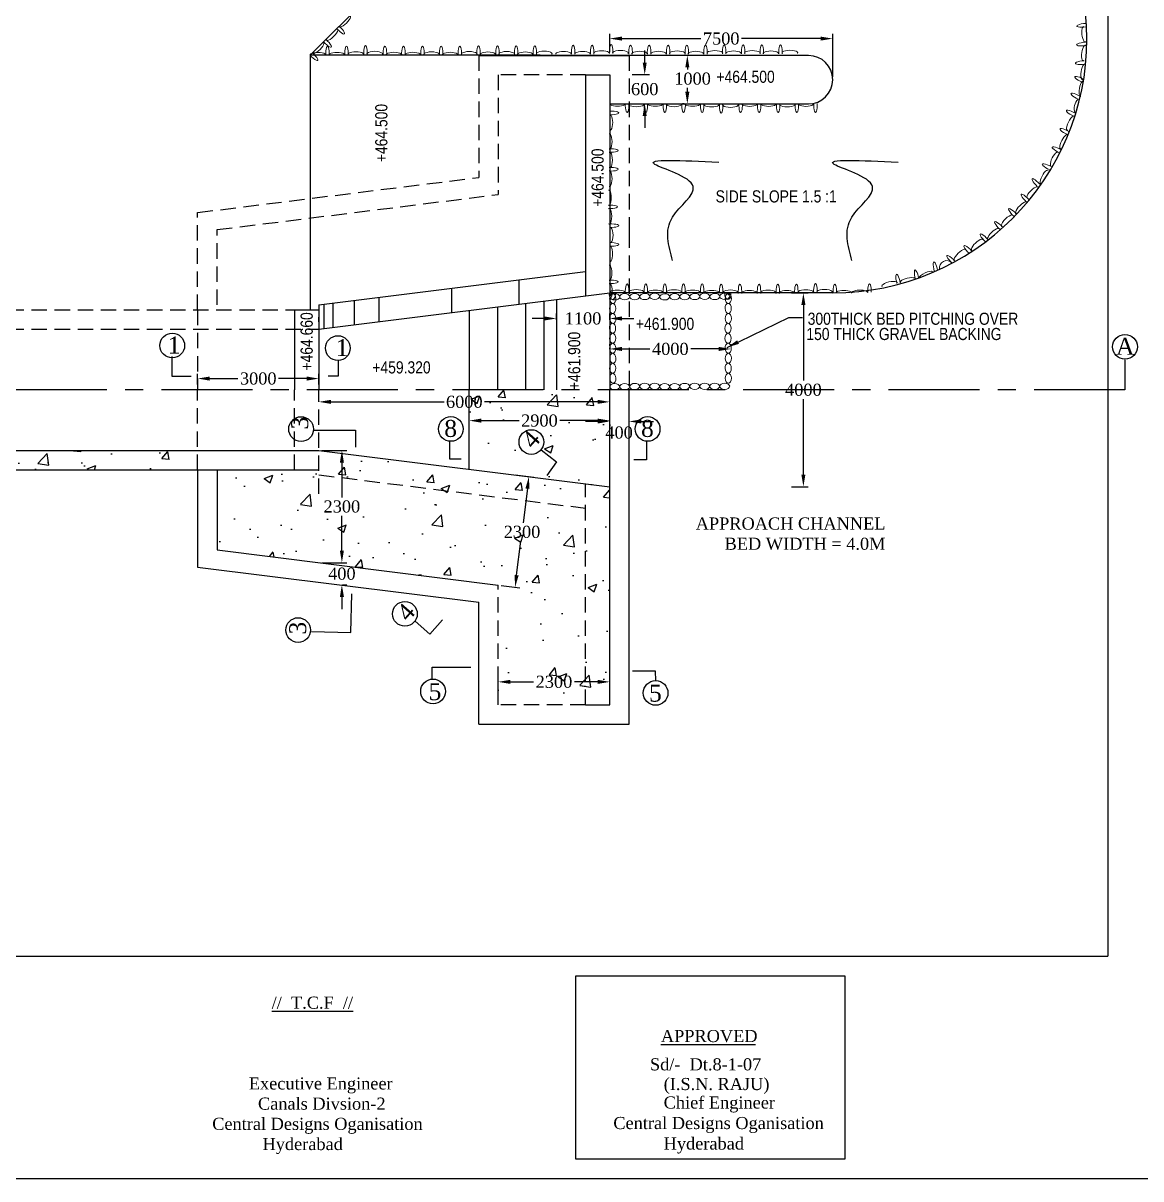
# Model space of a CAD drawing. Header units: millimetres. Extents: x 80 to 10631, y 46 to 2573.
# Drawn here: x 6040 to 6270.6, y 767.8 to 1006.4 of the extents above; entities that cross this region are included whole.
import ezdxf
from ezdxf.enums import TextEntityAlignment as Align

# ---------------------------------------------------------------- set-up
doc = ezdxf.new("R2010")
doc.units = ezdxf.units.MM
doc.linetypes.add('CENTER', pattern=[2, 1.25, -0.25, 0.25, -0.25])
doc.linetypes.add('DASHED', pattern=[19.05, 12.7, -6.35])
doc.layers.add('TEXT_GENERAL', color=4, linetype='Continuous')
doc.styles.add('ARIAL NARROW', font='ARIALN.TTF')
doc.styles.get("Standard").update_dxf_attribs({"font": 'times.ttf', "height": 2.5})
doc.styles.add('TNR_2.5', font='times.ttf', dxfattribs={"height": 2.5})
doc.dimstyles.get("Standard").update_dxf_attribs({"dimtxt": 0.18, "dimasz": 0.18, "dimexe": 0.18, "dimexo": 0.0625, "dimgap": 0.09, "dimtad": 0, "dimtih": 1, "dimtoh": 1, "dimdec": 4, "dimzin": 0, "dimdsep": 46, "dimtxsty": 'Standard', "dimcen": 0.09, "dimadec": 0, "dimazin": 0, "dimtfac": 1, "dimtdec": 4, "dimtofl": 0, "dimtmove": 0, "dimatfit": 3, "dimfxl": 1, "dimtolj": 1, "dimtzin": 0, "dimarcsym": 0})
doc.dimstyles.new('STYLE_ESH', dxfattribs={"dimtxt": 2.5, "dimasz": 2.5, "dimexe": 1, "dimexo": 0.625, "dimtad": 0, "dimtih": 1, "dimtoh": 1, "dimdec": 0, "dimlfac": 100, "dimzin": 9, "dimdsep": 46, "dimtxsty": 'TNR_2.5', "dimcen": 2.5, "dimadec": 0, "dimazin": 2, "dimtfac": 1, "dimtdec": 0, "dimtofl": 0, "dimtmove": 2, "dimatfit": 3, "dimfxl": 1, "dimarcsym": 0})
pattern_1 = [(50, (0, 0), (18.218467, -1.59391), [1.905, -20.955]), (355, (0, 0), (-3.52428, 19.105664), [1.524, -16.764]), (100.451, (1.518, -0.133), (14.69425, 17.51167), [1.619, -17.809]), (46.1842, (0, 5.08), (27.107904, -4.20423), [2.8575, -31.4325]), (96.6356, (2.26, 4.73), (23.74042, 24.74256), [2.4285, -26.7135]), (351.184, (0, 5.08), (23.74046, 24.74251), [2.286, -25.146]), (21, (2.54, 3.81), (15.161488, -10.226552), [1.905, -20.955]), (326, (2.54, 3.81), (6.180203, 18.418797), [1.524, -16.764]), (71.4514, (3.803, 2.958), (21.34165, 8.192286), [1.619, -17.809]), (37.5, (0, 0), (0.30886, 8.455504), [0, -16.5608, 0, -17.018, 0, -16.8275]), (7.5, (0, 0), (6.681966, 10.018057), [0, -9.7028, 0, -16.1798, 0, -6.4135]), (327.5, (-5.664, 0), (13.5590595, -0.5728744), [0, -6.35, 0, -19.812, 0, -26.289]), (317.5, (-8.204, 0), (14.812918, 2.54265), [0, -8.255, 0, -13.1572, 0, -18.669])]

# ---------------------------------------------------------------- blocks, each defined once
blk = doc.blocks.new('*D144')
at = {"color": 0, "lineweight": -2, "transparency": 16777216}
for p, q in [((6076.04, 931.78), (6076.04, 934)), ((6078.54, 933), (6084.36, 933)), ((6098.54, 933), (6092.72, 933)), ((6101.04, 931.78), (6101.04, 934))]:
    blk.add_line(p, q, dxfattribs=at)
at = {"color": 0, "transparency": 16777216}
for points in [[(6078.54, 933.42), (6078.54, 932.58), (6076.04, 933)], [(6098.54, 933.42), (6098.54, 932.58), (6101.04, 933)]]:
    blk.add_solid(points, dxfattribs=at)
at = {"layer": 'Defpoints', "color": 0, "transparency": 16777216}
for p in [(6101.04, 933), (6076.04, 931.15), (6101.04, 931.15)]:
    blk.add_point(p, dxfattribs=at)
at = {"color": 0, "transparency": 16777216, "insert": (6088.54, 933), "char_height": 2.5, "attachment_point": 5, "style": 'TNR_2.5'}
blk.add_mtext('3000', dxfattribs=at)
blk = doc.blocks.new('*D145')
at = {"color": 0, "lineweight": -2, "transparency": 16777216}
for p, q in [((6161.04, 939.74), (6161.04, 940.11)), ((6186.04, 939.74), (6186.04, 940.11)), ((6163.54, 939.11), (6169.32, 939.11)), ((6183.54, 939.11), (6177.76, 939.11))]:
    blk.add_line(p, q, dxfattribs=at)
at = {"color": 0, "transparency": 16777216}
for points in [[(6163.54, 939.53), (6163.54, 938.7), (6161.04, 939.11)], [(6183.54, 939.53), (6183.54, 938.7), (6186.04, 939.11)]]:
    blk.add_solid(points, dxfattribs=at)
at = {"layer": 'Defpoints', "color": 0, "transparency": 16777216}
for p in [(6161.04, 939.11), (6186.04, 939.11), (6186.04, 939.11)]:
    blk.add_point(p, dxfattribs=at)
at = {"color": 0, "transparency": 16777216, "insert": (6173.54, 939.11), "char_height": 2.5, "attachment_point": 5, "style": 'TNR_2.5'}
blk.add_mtext('4000', dxfattribs=at)
blk = doc.blocks.new('*D149')
at = {"color": 0, "lineweight": -2, "transparency": 16777216}
for p, q in [((6101.04, 928.82), (6101.04, 929.19)), ((6103.54, 928.19), (6126.87, 928.19)), ((6158.54, 928.19), (6135.21, 928.19)), ((6161.04, 928.82), (6161.04, 929.19))]:
    blk.add_line(p, q, dxfattribs=at)
at = {"color": 0, "transparency": 16777216}
for points in [[(6103.54, 928.61), (6103.54, 927.78), (6101.04, 928.19)], [(6158.54, 928.61), (6158.54, 927.78), (6161.04, 928.19)]]:
    blk.add_solid(points, dxfattribs=at)
at = {"layer": 'Defpoints', "color": 0, "transparency": 16777216}
for p in [(6101.04, 928.19), (6161.04, 928.19), (6161.04, 928.19)]:
    blk.add_point(p, dxfattribs=at)
at = {"color": 0, "transparency": 16777216, "insert": (6131.04, 928.19), "char_height": 2.5, "attachment_point": 5, "style": 'TNR_2.5'}
blk.add_mtext('6000', dxfattribs=at)
blk = doc.blocks.new('*D152')
at = {"color": 0, "lineweight": -2, "transparency": 16777216}
for p, q in [((6161.04, 1000.35), (6161.04, 1004.16)), ((6163.54, 1003.16), (6179.85, 1003.16)), ((6204.53, 1003.16), (6188.22, 1003.16)), ((6207.03, 995.3), (6207.03, 1004.16))]:
    blk.add_line(p, q, dxfattribs=at)
at = {"color": 0, "transparency": 16777216}
for points in [[(6163.54, 1003.58), (6163.54, 1002.75), (6161.04, 1003.16)], [(6204.53, 1003.58), (6204.53, 1002.75), (6207.03, 1003.16)]]:
    blk.add_solid(points, dxfattribs=at)
at = {"layer": 'Defpoints', "color": 0, "transparency": 16777216}
for p in [(6207.03, 1003.16), (6161.04, 999.72), (6207.03, 994.67)]:
    blk.add_point(p, dxfattribs=at)
at = {"color": 0, "transparency": 16777216, "insert": (6184.04, 1003.16), "char_height": 2.5, "attachment_point": 5, "style": 'TNR_2.5'}
blk.add_mtext('7500', dxfattribs=at)
blk = doc.blocks.new('*D151')
at = {"color": 0, "lineweight": -2, "transparency": 16777216}
for p, q in [((6176.44, 999.7), (6176.05, 999.7)), ((6177.05, 997.2), (6177.05, 996.79)), ((6177.05, 992.2), (6177.05, 992.99)), ((6176.43, 989.7), (6176.05, 989.7))]:
    blk.add_line(p, q, dxfattribs=at)
at = {"color": 0, "transparency": 16777216}
for points in [[(6176.63, 997.2), (6177.47, 997.2), (6177.05, 999.7)], [(6176.63, 992.2), (6177.47, 992.2), (6177.05, 989.7)]]:
    blk.add_solid(points, dxfattribs=at)
at = {"layer": 'Defpoints', "color": 0, "transparency": 16777216}
for p in [(6177.06, 999.7), (6177.05, 989.7), (6177.05, 989.7)]:
    blk.add_point(p, dxfattribs=at)
at = {"color": 0, "transparency": 16777216, "insert": (6178.13, 994.89), "char_height": 2.5, "attachment_point": 5, "style": 'TNR_2.5'}
blk.add_mtext('1000', dxfattribs=at)
blk = doc.blocks.new('*D150')
at = {"color": 0, "lineweight": -2, "transparency": 16777216}
for p, q in [((6168.26, 998.22), (6168.26, 1000.72)), ((6165.68, 995.72), (6169.26, 995.72)), ((6165.68, 989.72), (6169.26, 989.72)), ((6168.26, 987.22), (6168.26, 984.72))]:
    blk.add_line(p, q, dxfattribs=at)
at = {"color": 0, "transparency": 16777216}
for points in [[(6167.84, 998.22), (6168.67, 998.22), (6168.26, 995.72)], [(6167.84, 987.22), (6168.67, 987.22), (6168.26, 989.72)]]:
    blk.add_solid(points, dxfattribs=at)
at = {"layer": 'Defpoints', "color": 0, "transparency": 16777216}
for p in [(6165.05, 995.72), (6168.26, 995.72), (6165.05, 989.72)]:
    blk.add_point(p, dxfattribs=at)
at = {"color": 0, "transparency": 16777216, "insert": (6168.26, 992.72), "char_height": 2.5, "attachment_point": 5, "style": 'TNR_2.5'}
blk.add_mtext('600', dxfattribs=at)
blk = doc.blocks.new('*D182')
at = {"color": 0, "lineweight": -2, "transparency": 16777216}
for p, q in [((6132.04, 924.45), (6132.04, 925.32)), ((6134.54, 924.32), (6142.33, 924.32)), ((6158.54, 924.32), (6150.75, 924.32)), ((6161.04, 924.45), (6161.04, 925.32))]:
    blk.add_line(p, q, dxfattribs=at)
at = {"color": 0, "transparency": 16777216}
for points in [[(6134.54, 924.74), (6134.54, 923.9), (6132.04, 924.32)], [(6158.54, 924.74), (6158.54, 923.9), (6161.04, 924.32)]]:
    blk.add_solid(points, dxfattribs=at)
at = {"layer": 'Defpoints', "color": 0, "transparency": 16777216}
for p in [(6132.04, 923.83), (6161.04, 924.32), (6161.04, 923.83)]:
    blk.add_point(p, dxfattribs=at)
at = {"color": 0, "transparency": 16777216, "insert": (6146.54, 924.32), "char_height": 2.5, "attachment_point": 5, "style": 'TNR_2.5'}
blk.add_mtext('2900', dxfattribs=at)
blk = doc.blocks.new('*D183')
at = {"color": 0, "lineweight": -2, "transparency": 16777216}
for p, q in [((6147.54, 945.4), (6145.04, 945.4)), ((6150.04, 945.12), (6150.04, 946.4)), ((6161.04, 945.12), (6161.04, 946.4)), ((6163.54, 945.4), (6166.04, 945.4))]:
    blk.add_line(p, q, dxfattribs=at)
at = {"color": 0, "transparency": 16777216}
for points in [[(6147.54, 945.82), (6147.54, 944.98), (6150.04, 945.4)], [(6163.54, 945.82), (6163.54, 944.98), (6161.04, 945.4)]]:
    blk.add_solid(points, dxfattribs=at)
at = {"layer": 'Defpoints', "color": 0, "transparency": 16777216}
for p in [(6161.04, 945.4), (6150.04, 944.5), (6161.04, 944.5)]:
    blk.add_point(p, dxfattribs=at)
at = {"color": 0, "transparency": 16777216, "insert": (6155.54, 945.4), "char_height": 2.5, "attachment_point": 5, "style": 'TNR_2.5'}
blk.add_mtext('1100', dxfattribs=at)
blk = doc.blocks.new('*D184')
at = {"color": 0, "lineweight": -2, "transparency": 16777216}
for p, q in [((6158.54, 924.15), (6156.04, 924.15)), ((6161.04, 923.52), (6161.04, 923.15)), ((6165.04, 924.77), (6165.04, 925.15)), ((6167.54, 924.15), (6170.04, 924.15))]:
    blk.add_line(p, q, dxfattribs=at)
at = {"color": 0, "transparency": 16777216}
for points in [[(6158.54, 924.57), (6158.54, 923.73), (6161.04, 924.15)], [(6167.54, 924.57), (6167.54, 923.73), (6165.04, 924.15)]]:
    blk.add_solid(points, dxfattribs=at)
at = {"layer": 'Defpoints', "color": 0, "transparency": 16777216}
for p in [(6161.04, 924.15), (6165.04, 924.15), (6165.04, 924.15)]:
    blk.add_point(p, dxfattribs=at)
at = {"color": 0, "transparency": 16777216, "insert": (6162.97, 921.85), "char_height": 2.5, "attachment_point": 5, "style": 'TNR_2.5'}
blk.add_mtext('400', dxfattribs=at)
blk = doc.blocks.new('*D185')
at = {"color": 0, "lineweight": -2, "transparency": 16777216}
for p, q in [((6138.04, 866.27), (6138.04, 871.41)), ((6161.04, 866.27), (6161.04, 871.41)), ((6140.54, 870.41), (6145.33, 870.41)), ((6158.54, 870.41), (6153.75, 870.41))]:
    blk.add_line(p, q, dxfattribs=at)
at = {"color": 0, "transparency": 16777216}
for points in [[(6140.54, 870.83), (6140.54, 869.99), (6138.04, 870.41)], [(6158.54, 870.83), (6158.54, 869.99), (6161.04, 870.41)]]:
    blk.add_solid(points, dxfattribs=at)
at = {"layer": 'Defpoints', "color": 0, "transparency": 16777216}
for p in [(6161.04, 870.41), (6138.04, 865.64), (6161.04, 865.64)]:
    blk.add_point(p, dxfattribs=at)
at = {"color": 0, "transparency": 16777216, "insert": (6149.54, 870.41), "char_height": 2.5, "attachment_point": 5, "style": 'TNR_2.5'}
blk.add_mtext('2300', dxfattribs=at)
blk = doc.blocks.new('*D186')
at = {"color": 0, "lineweight": -2, "transparency": 16777216}
for p, q in [((6141.51, 913.12), (6145.37, 912.64)), ((6144.06, 910.28), (6143.19, 903.25)), ((6141.83, 892.42), (6142.71, 899.45)), ((6138.66, 890.3), (6142.51, 889.82))]:
    blk.add_line(p, q, dxfattribs=at)
at = {"color": 0, "transparency": 16777216}
for points in [[(6143.65, 910.33), (6144.48, 910.23), (6144.37, 912.76)], [(6141.42, 892.47), (6142.25, 892.37), (6141.52, 889.94)]]:
    blk.add_solid(points, dxfattribs=at)
at = {"layer": 'Defpoints', "color": 0, "transparency": 16777216}
for p in [(6140.89, 913.2), (6144.37, 912.76), (6138.04, 890.38)]:
    blk.add_point(p, dxfattribs=at)
at = {"color": 0, "transparency": 16777216, "insert": (6142.95, 901.35), "char_height": 2.5, "attachment_point": 5, "style": 'TNR_2.5'}
blk.add_mtext('2300', dxfattribs=at)
blk = doc.blocks.new('*D187')
at = {"color": 0, "lineweight": -2, "transparency": 16777216}
for p, q in [((6101.66, 918.17), (6106.79, 918.17)), ((6105.79, 915.67), (6105.79, 908.48)), ((6105.79, 897.5), (6105.79, 904.69)), ((6101.66, 895), (6106.79, 895))]:
    blk.add_line(p, q, dxfattribs=at)
at = {"color": 0, "transparency": 16777216}
for points in [[(6105.38, 915.67), (6106.21, 915.67), (6105.79, 918.17)], [(6105.38, 897.5), (6106.21, 897.5), (6105.79, 895)]]:
    blk.add_solid(points, dxfattribs=at)
at = {"layer": 'Defpoints', "color": 0, "transparency": 16777216}
for p in [(6101.04, 918.17), (6101.04, 895), (6105.79, 895)]:
    blk.add_point(p, dxfattribs=at)
at = {"color": 0, "transparency": 16777216, "insert": (6105.79, 906.59), "char_height": 2.5, "attachment_point": 5, "style": 'TNR_2.5'}
blk.add_mtext('2300', dxfattribs=at)
blk = doc.blocks.new('*D188')
at = {"color": 0, "lineweight": -2, "transparency": 16777216}
for p, q in [((6105.79, 897.5), (6105.79, 900)), ((6101.66, 895), (6106.79, 895)), ((6105.92, 890.44), (6106.79, 890.44)), ((6105.79, 887.94), (6105.79, 885.44))]:
    blk.add_line(p, q, dxfattribs=at)
at = {"color": 0, "transparency": 16777216}
for points in [[(6105.38, 897.5), (6106.21, 897.5), (6105.79, 895)], [(6105.38, 887.94), (6106.21, 887.94), (6105.79, 890.44)]]:
    blk.add_solid(points, dxfattribs=at)
at = {"layer": 'Defpoints', "color": 0, "transparency": 16777216}
for p in [(6101.04, 895), (6105.3, 890.44), (6105.79, 890.44)]:
    blk.add_point(p, dxfattribs=at)
at = {"color": 0, "transparency": 16777216, "insert": (6105.79, 892.72), "char_height": 2.5, "attachment_point": 5, "style": 'TNR_2.5'}
blk.add_mtext('400', dxfattribs=at)
blk = doc.blocks.new('*D189')
at = {"color": 0, "lineweight": -2, "transparency": 16777216}
for p, q in [((6198.52, 950.68), (6201.99, 950.68)), ((6200.99, 948.18), (6200.99, 932.58)), ((6200.99, 913.18), (6200.99, 928.78)), ((6198.52, 910.68), (6201.99, 910.68))]:
    blk.add_line(p, q, dxfattribs=at)
at = {"color": 0, "transparency": 16777216}
for points in [[(6200.57, 948.18), (6201.41, 948.18), (6200.99, 950.68)], [(6200.57, 913.18), (6201.41, 913.18), (6200.99, 910.68)]]:
    blk.add_solid(points, dxfattribs=at)
at = {"layer": 'Defpoints', "color": 0, "transparency": 16777216}
for p in [(6197.9, 950.68), (6197.9, 910.68), (6200.99, 910.68)]:
    blk.add_point(p, dxfattribs=at)
at = {"color": 0, "transparency": 16777216, "insert": (6200.99, 930.68), "char_height": 2.5, "attachment_point": 5, "style": 'TNR_2.5'}
blk.add_mtext('4000', dxfattribs=at)

msp = doc.modelspace()

# ---------------------------------------------------------------- hatches: boundary and pattern name
h = msp.add_hatch()
h.set_pattern_fill('AR-CONC', color=256, scale=0.1, style=0)
h.set_pattern_definition(pattern_1)
h.paths.add_polyline_path([(6101.039, 913.14), (6101.039, 895), (6138.039, 890.375), (6138.039, 865.641), (6156.039, 865.641), (6156.039, 906.265)])
h.paths.add_polyline_path([(6156.039, 906.265), (6156.039, 911.304), (6101.108, 918.17), (6101.039, 918.17), (6101.039, 913.14)])
h.paths.add_polyline_path([(6156.039, 865.641), (6161.039, 865.641), (6161.039, 910.679), (6156.039, 911.304)])
h.paths.add_polyline_path([(6161.039, 930.679), (6132.039, 930.679), (6132.039, 914.304), (6161.039, 910.679)])
h.paths.add_polyline_path([(6142.332, 919.902, -1), (6147.431, 919.902, -1)], flags=0)
h.paths.add_polyline_path([(6145.328, 872.307), (6153.75, 872.307), (6153.75, 868.514), (6145.328, 868.514)], flags=24)
h.paths.add_polyline_path([(6138.737, 903.248), (6147.159, 903.248), (6147.159, 899.454), (6138.737, 899.454)], flags=24)
h.paths.add_polyline_path([(6101.583, 908.482), (6110.005, 908.482), (6110.005, 904.689), (6101.583, 904.689)], flags=24)
h.paths.add_polyline_path([(6126.868, 930.09), (6135.211, 930.09), (6135.211, 926.297), (6126.868, 926.297)], flags=9)
h.paths.add_polyline_path([(6142.328, 926.222), (6150.75, 926.222), (6150.75, 922.421), (6142.328, 922.421)], flags=24)
h.paths.add_polyline_path([(6159.671, 923.745), (6166.269, 923.745), (6166.269, 919.952), (6159.671, 919.952)], flags=9)
h.paths.add_polyline_path([(6141.365, 920.554), (6144.064, 923.606), (6147.997, 920.128), (6145.298, 917.076)], flags=24)
h = msp.add_hatch()
h.set_pattern_fill('AR-CONC', color=256, scale=0.1, style=0)
h.set_pattern_definition(pattern_1)
h.paths.add_polyline_path([(6076.039, 914.17), (6076.039, 918.17), (5803.039, 918.17), (5803.039, 914.17)])
h = msp.add_hatch()
h.set_pattern_fill('AR-CONC', color=256, scale=0.1, style=0)
h.set_pattern_definition(pattern_1)
h.paths.add_polyline_path([(6138.039, 890.375), (6138.039, 865.641), (6156.039, 865.641), (6156.039, 906.265), (6101.039, 913.14), (6101.039, 914.17), (6080.039, 914.17), (6080.039, 897.625)])
h.paths.add_polyline_path([(6145.328, 872.307), (6153.75, 872.307), (6153.75, 868.514), (6145.328, 868.514)], flags=24)
h.paths.add_polyline_path([(6138.737, 903.248), (6147.159, 903.248), (6147.159, 899.454), (6138.737, 899.454)], flags=24)
h.paths.add_polyline_path([(6101.583, 908.482), (6110.005, 908.482), (6110.005, 904.689), (6101.583, 904.689)], flags=24)

# ---------------------------------------------------------------- linework, layer by layer
for p, q in [((6263.806, 1160.974), (6263.806, 813.778)), ((6099.239, 999.717), (6155.139, 1055.573)), ((6146.679, 999.717), (6099.239, 999.717)), ((6099.239, 999.717), (6099.239, 947.179)), ((6134.039, 999.673), (6165.039, 999.673)), ((6202.037, 999.673), (6146.679, 999.673)), ((6156.039, 995.717), (6156.039, 950.054)), ((6156.039, 995.717), (6161.039, 995.717)), ((6161.039, 995.717), (6161.039, 930.679)), ((6161.039, 989.679), (6202.028, 989.673)), ((6101.039, 948.218), (6156.039, 955.093)), ((6142.324, 953.379), (6142.324, 948.34)), ((6101.039, 943.179), (6161.039, 950.679)), ((6113.445, 949.769), (6113.445, 944.73)), ((6128.406, 951.639), (6128.406, 946.6)), ((6207.033, 950.679), (6161.039, 950.679)), ((6096.039, 947.179), (6096.039, 930.679)), ((6096.039, 947.179), (6101.039, 947.179)), ((6101.039, 948.218), (6101.039, 930.679)), ((6102.044, 948.344), (6102.044, 943.305)), ((6103.929, 948.579), (6103.929, 943.54)), ((6108.327, 949.129), (6108.327, 944.09)), ((6132.039, 947.054), (6132.039, 930.679)), ((6137.919, 947.789), (6137.919, 930.679)), ((6143.701, 948.512), (6143.701, 930.679)), ((6147.482, 948.984), (6147.482, 930.679)), ((6150.039, 949.304), (6150.039, 930.679)), ((6101.039, 944.679), (6101.039, 945.696)), ((6161.039, 945.679), (6161.039, 930.679)), ((6132.039, 914.304), (6132.039, 930.679)), ((6161.039, 865.641), (6161.039, 930.679)), ((6165.039, 861.685), (6165.039, 930.676)), ((6099.922, 922.364), (6108.62, 922.364)), ((6108.62, 922.364), (6108.62, 918.82)), ((6128.023, 920.064), (6128.023, 916.451)), ((6168.612, 920.064), (6168.612, 916.225)), ((5475.039, 918.17), (6101.039, 918.17)), ((6101.039, 918.179), (6161.039, 910.679)), ((6128.023, 916.451), (6130.419, 916.451)), ((6146.874, 918.311), (6150.05, 915.783)), ((6168.612, 916.225), (6166.002, 916.225)), ((5475.039, 914.17), (6101.039, 914.17)), ((6076.039, 914.179), (6076.039, 894.094)), ((6080.039, 914.17), (6080.039, 897.625)), ((6150.05, 915.783), (6148.073, 912.972)), ((6080.039, 897.625), (6138.039, 890.375)), ((6076.039, 894.094), (6134.039, 886.844)), ((6134.039, 861.685), (6134.039, 886.844)), ((6156.039, 865.641), (6161.039, 865.641)), ((6134.039, 861.685), (6165.039, 861.685)), ((5336.236, 813.778), (6263.806, 813.778)), ((6171.598, 795.569), (6191.085, 795.569)), ((6436.087, 767.834), (5272.993, 767.834))]:
    msp.add_line(p, q)
at = {"linetype": 'DASHED', "ltscale": 0.25}
for p, q in [((6134.039, 999.673), (6134.039, 974.514)), ((6165.039, 999.673), (6165.039, 963.179)), ((6138.039, 995.717), (6138.039, 970.983)), ((6156.039, 995.717), (6138.039, 995.717)), ((6156.039, 995.717), (6149.039, 995.717)), ((6076.039, 967.264), (6134.039, 974.514)), ((6080.039, 963.733), (6138.039, 970.983)), ((6076.039, 947.179), (6076.039, 967.264)), ((6080.039, 948.218), (6080.039, 963.733)), ((6165.039, 963.179), (6165.039, 930.676)), ((5475.039, 947.179), (6101.039, 947.179)), ((6076.039, 947.179), (6076.039, 930.679)), ((5475.039, 943.179), (6101.039, 943.179)), ((6076.039, 914.17), (6076.039, 930.679)), ((6096.039, 914.17), (6096.039, 930.679)), ((6101.039, 909.179), (6101.039, 930.679)), ((6101.039, 913.14), (6156.039, 906.265)), ((6156.039, 865.641), (6156.039, 911.304)), ((6138.039, 865.641), (6138.039, 890.375)), ((6138.039, 865.641), (6138.039, 889)), ((6156.039, 865.641), (6138.039, 865.641))]:
    msp.add_line(p, q, dxfattribs=at)
at = {"linetype": 'CENTER', "ltscale": 15}
msp.add_line((6267.327, 930.679), (5808.688, 930.679), dxfattribs=at)
msp.add_lwpolyline([(6154.074, 809.711), (6209.516, 809.711), (6209.516, 771.937), (6154.074, 771.937)], close=True)
for centre in [(6070.799, 939.817), (6104.964, 939.288), (6267.327, 939.557), (6097.381, 922.572), (6128.268, 922.601), (6168.858, 922.601), (6144.881, 919.902), (6118.792, 884.438), (6096.77, 881.095), (6124.596, 868.434), (6170.505, 868.126)]:
    msp.add_circle(centre, 2.55)
for centre, radius, start, end in [((6207.033, 1003.126), 52.447, 270, 90), ((6202.033, 994.673), 5, 269.94432, 89.94432)]:
    msp.add_arc(centre, radius, start, end)
at = {"color": 0, "lineweight": 5, "extrusion": (0, 0, -1)}
for centre, major_axis, ratio, start_param, end_param in [((6106.375, 1006.724), (-1.141, -1.133), 0.3287987, 3.0318989, 6.392879), ((6103.723, 1003.962), (1.141, 1.133), 0.3287987, -0.2845187, 3.4261114), ((6105.265, 1005.206), (1.069, -1.076), 0.2389838, 4.4780473, 8.0883233), ((6258.899, 1005.905), (-1.507, -0.172), 0.2389838, 4.4780473, 8.0883233), ((6258.983, 1004.059), (-0.182, 1.598), 0.3287987, 3.0318989, 6.392879), ((6100.912, 1001.297), (-1.141, -1.133), 0.3287987, 3.0318989, 6.392879), ((6102.522, 1002.482), (1.069, -1.076), 0.2389838, 4.4780473, 8.0883233), ((6258.859, 1002.046), (-1.507, -0.172), 0.2389838, 4.4780473, 8.0883233), ((6258.931, 1000.207), (0.248, 1.589), 0.3287987, 3.0318989, 6.392879), ((6099.738, 999.716), (1.069, -1.076), 0.2389838, 4.4780473, 8.0883233), ((6258.593, 998.204), (-1.507, -0.172), 0.2389838, 4.4780473, 8.0883233), ((6258.806, 996.277), (0.248, 1.589), 0.3287987, 3.0318989, 6.392879), ((6258.32, 994.631), (-1.358, 0.674), 0.2389838, 4.4780473, 8.0883233), ((6258.441, 992.806), (0.248, 1.589), 0.3287987, 3.0318989, 6.392879), ((6257.542, 991.137), (-1.358, 0.674), 0.2389838, 4.4780473, 8.0883233), ((6259.424, 988.77), (-1.812, 1.812), 1, 5.1018664, 6.3318736), ((6162.643, 989.717), (-1.608, 0), 0.3287987, 3.0318989, 6.392879), ((6161.422, 987.819), (1.516, 0), 0.2389838, 4.4780473, 8.0883233), ((6161.128, 985.842), (0, -1.608), 0.3287987, 3.0318989, 6.392879), ((6164.62, 989.423), (0, -1.516), 0.2389838, 4.4780473, 8.0883233), ((6166.516, 989.627), (1.608, 0), 0.3287987, -0.2845187, 3.4261114), ((6168.487, 989.44), (0, -1.516), 0.2389838, 4.4780473, 8.0883233), ((6170.435, 989.734), (-1.608, 0), 0.3287987, 3.0318989, 6.392879), ((6172.412, 989.44), (0, -1.516), 0.2389838, 4.4780473, 8.0883233), ((6174.308, 989.643), (1.608, 0), 0.3287987, -0.2845187, 3.4261114), ((6176.278, 989.44), (0, -1.516), 0.2389838, 4.4780473, 8.0883233), ((6178.135, 989.734), (-1.608, 0), 0.3287987, 3.0318989, 6.392879), ((6180.112, 989.44), (0, -1.516), 0.2389838, 4.4780473, 8.0883233), ((6182.064, 989.589), (-1.608, 0), 0.3287987, 3.0318989, 6.392879), ((6184.041, 989.295), (0, -1.516), 0.2389838, 4.4780473, 8.0883233), ((6185.936, 989.498), (1.608, 0), 0.3287987, -0.2845187, 3.4261114), ((6188.048, 989.409), (0, -1.516), 0.2389838, 4.4780473, 8.0883233), ((6189.905, 989.704), (-1.608, 0), 0.3287987, 3.0318989, 6.392879), ((6191.853, 989.409), (0, -1.516), 0.2389838, 4.4780473, 8.0883233), ((6193.801, 989.704), (-1.608, 0), 0.3287987, 3.0318989, 6.392879), ((6195.778, 989.409), (0, -1.516), 0.2389838, 4.4780473, 8.0883233), ((6197.673, 989.613), (1.608, 0), 0.3287987, -0.2845187, 3.4261114), ((6199.644, 989.409), (0, -1.516), 0.2389838, 4.4780473, 8.0883233), ((6201.501, 989.704), (-1.608, 0), 0.3287987, 3.0318989, 6.392879), ((6203.478, 989.409), (0, -1.516), 0.2389838, 4.4780473, 8.0883233), ((6256.587, 987.622), (-1.358, 0.674), 0.2389838, 4.4780473, 8.0883233), ((6256.122, 985.698), (-0.715, -1.44), 0.3287987, -0.2845187, 3.4261114), ((6160.983, 981.914), (0, -1.608), 0.3287987, 3.0318989, 6.392879), ((6255.291, 983.849), (-1.358, 0.674), 0.2389838, 4.4780473, 8.0883233), ((6254.763, 981.889), (0.715, 1.44), 0.3287987, 3.0318989, 6.392879), ((6161.277, 980.057), (1.516, 0), 0.2389838, 4.4780473, 8.0883233), ((6253.681, 980.081), (-1.358, 0.674), 0.2389838, 4.4780473, 8.0883233), ((6161.073, 978.087), (0, 1.608), 0.3287987, -0.2845187, 3.4261114), ((6252.779, 978.287), (0.715, 1.44), 0.3287987, 3.0318989, 6.392879), ((6161.277, 976.191), (1.516, 0), 0.2389838, 4.4780473, 8.0883233), ((6160.983, 974.24), (0, -1.608), 0.3287987, 3.0318989, 6.392879), ((6250.695, 974.548), (0.715, 1.44), 0.3287987, 3.0318989, 6.392879), ((6251.625, 976.586), (-1.358, 0.674), 0.2389838, 4.4780473, 8.0883233), ((6249.239, 973.146), (-1.061, 1.083), 0.2389838, 4.4780473, 8.0883233), ((6160.838, 970.312), (0, -1.608), 0.3287987, 3.0318989, 6.392879), ((6246.97, 969.978), (-1.061, 1.083), 0.2389838, 4.4780473, 8.0883233), ((6248.258, 971.398), (-1.149, -1.125), 0.3287987, -0.2845187, 3.4261114), ((6161.132, 968.454), (1.516, 0), 0.2389838, 4.4780473, 8.0883233), ((6245.989, 968.288), (1.149, 1.125), 0.3287987, 3.0318989, 6.392879), ((6160.928, 966.484), (0, 1.608), 0.3287987, -0.2845187, 3.4261114), ((6243.063, 965.581), (-1.149, -1.125), 0.3287987, -0.2845187, 3.4261114), ((6244.401, 966.981), (-1.061, 1.083), 0.2389838, 4.4780473, 8.0883233), ((6161.391, 964.559), (1.516, 0), 0.2389838, 4.4780473, 8.0883233), ((6161.188, 962.589), (0, 1.608), 0.3287987, -0.2845187, 3.4261114), ((6240.178, 962.795), (1.149, 1.125), 0.3287987, 3.0318989, 6.392879), ((6241.513, 964.305), (-1.061, 1.083), 0.2389838, 4.4780473, 8.0883233), ((6236.849, 960.59), (1.149, 1.125), 0.3287987, 3.0318989, 6.392879), ((6238.54, 961.739), (-1.061, 1.083), 0.2389838, 4.4780473, 8.0883233), ((6161.391, 960.693), (1.516, 0), 0.2389838, 4.4780473, 8.0883233), ((6161.097, 958.742), (0, -1.608), 0.3287987, 3.0318989, 6.392879), ((6233.29, 958.496), (1.149, 1.125), 0.3287987, 3.0318989, 6.392879), ((6235.184, 959.361), (-1.061, 1.083), 0.2389838, 4.4780473, 8.0883233), ((6228.263, 955.592), (-0.342, 1.477), 0.2389838, 4.4780473, 8.0883233), ((6230.527, 955.848), (-1.061, 1.061), 1, 5.2839145, 7.9304569), ((6231.672, 957.323), (-1.061, 1.083), 0.2389838, 4.4780473, 8.0883233), ((6160.952, 954.814), (0, -1.608), 0.3287987, 3.0318989, 6.392879), ((6220.541, 953.049), (-0.342, 1.477), 0.2389838, 4.4780473, 8.0883233), ((6224.365, 953.933), (-0.342, 1.477), 0.2389838, 4.4780473, 8.0883233), ((6226.224, 954.299), (1.452, 0.703), 0.326653, 3.4439492, 6.1423427), ((6161.246, 952.957), (1.516, 0), 0.2389838, 4.4780473, 8.0883233), ((6161.043, 950.987), (0, 1.608), 0.3287987, -0.2845187, 3.4261114), ((6218.74, 952.423), (-1.567, -0.362), 0.3287987, -0.2845187, 3.4261114), ((6222.533, 953.208), (1.567, 0.362), 0.3287987, 3.0318989, 6.392879)]:
    msp.add_ellipse(centre, major_axis=major_axis, ratio=ratio, start_param=start_param, end_param=end_param, dxfattribs=at)
at = {"color": 0, "lineweight": 5}
for centre, major_axis, ratio, start_param, end_param in [((6110.671, 1000.214), (0, 1.516), 0.2389838, 4.4780473, 8.0883233), ((6153.488, 1000.27), (0, 1.516), 0.2389838, 4.4780473, 8.0883233), ((6157.415, 1000.27), (0, 1.516), 0.2389838, 4.4780473, 8.0883233), ((6161.344, 1000.415), (0, 1.516), 0.2389838, 4.4780473, 8.0883233), ((6165.351, 1000.3), (0, 1.516), 0.2389838, 4.4780473, 8.0883233), ((6169.156, 1000.3), (0, 1.516), 0.2389838, 4.4780473, 8.0883233), ((6173.081, 1000.3), (0, 1.516), 0.2389838, 4.4780473, 8.0883233), ((6176.947, 1000.3), (0, 1.516), 0.2389838, 4.4780473, 8.0883233), ((6180.781, 1000.3), (0, 1.516), 0.2389838, 4.4780473, 8.0883233), ((6184.634, 1000.37), (0, 1.516), 0.2389838, 4.4780473, 8.0883233), ((6188.559, 1000.37), (0, 1.516), 0.2389838, 4.4780473, 8.0883233), ((6192.425, 1000.37), (0, 1.516), 0.2389838, 4.4780473, 8.0883233), ((6196.26, 1000.37), (0, 1.516), 0.2389838, 4.4780473, 8.0883233), ((6100.838, 999.775), (-1.608, 0), 0.3287987, 3.0318989, 6.392879), ((6102.815, 1000.069), (0, 1.516), 0.2389838, 4.4780473, 8.0883233), ((6104.765, 999.775), (-1.608, 0), 0.3287987, 3.0318989, 6.392879), ((6106.742, 1000.069), (0, 1.516), 0.2389838, 4.4780473, 8.0883233), ((6108.694, 999.92), (-1.608, 0), 0.3287987, 3.0318989, 6.392879), ((6112.567, 1000.01), (1.608, 0), 0.3287987, -0.2845187, 3.4261114), ((6114.678, 1000.099), (0, 1.516), 0.2389838, 4.4780473, 8.0883233), ((6116.535, 999.805), (-1.608, 0), 0.3287987, 3.0318989, 6.392879), ((6118.483, 1000.099), (0, 1.516), 0.2389838, 4.4780473, 8.0883233), ((6120.431, 999.805), (-1.608, 0), 0.3287987, 3.0318989, 6.392879), ((6122.408, 1000.099), (0, 1.516), 0.2389838, 4.4780473, 8.0883233), ((6124.304, 999.896), (1.608, 0), 0.3287987, -0.2845187, 3.4261114), ((6126.274, 1000.099), (0, 1.516), 0.2389838, 4.4780473, 8.0883233), ((6128.131, 999.805), (-1.608, 0), 0.3287987, 3.0318989, 6.392879), ((6130.108, 1000.099), (0, 1.516), 0.2389838, 4.4780473, 8.0883233), ((6132.066, 999.965), (1.608, 0), 0.3287987, -0.2845187, 3.4261114), ((6133.962, 1000.169), (0, 1.516), 0.2389838, 4.4780473, 8.0883233), ((6135.909, 999.875), (-1.608, 0), 0.3287987, 3.0318989, 6.392879), ((6137.886, 1000.169), (0, 1.516), 0.2389838, 4.4780473, 8.0883233), ((6139.782, 999.965), (1.608, 0), 0.3287987, -0.2845187, 3.4261114), ((6141.753, 1000.169), (0, 1.516), 0.2389838, 4.4780473, 8.0883233), ((6143.61, 999.875), (-1.608, 0), 0.3287987, 3.0318989, 6.392879), ((6145.587, 1000.169), (0, 1.516), 0.2389838, 4.4780473, 8.0883233), ((6147.544, 1000.035), (1.608, 0), 0.3287987, -0.2845187, 3.4261114), ((6151.511, 999.976), (-1.608, 0), 0.3287987, 3.0318989, 6.392879), ((6155.438, 999.976), (-1.608, 0), 0.3287987, 3.0318989, 6.392879), ((6159.367, 1000.121), (-1.608, 0), 0.3287987, 3.0318989, 6.392879), ((6163.239, 1000.211), (1.608, 0), 0.3287987, -0.2845187, 3.4261114), ((6167.208, 1000.006), (-1.608, 0), 0.3287987, 3.0318989, 6.392879), ((6171.104, 1000.006), (-1.608, 0), 0.3287987, 3.0318989, 6.392879), ((6174.976, 1000.096), (1.608, 0), 0.3287987, -0.2845187, 3.4261114), ((6178.804, 1000.006), (-1.608, 0), 0.3287987, 3.0318989, 6.392879), ((6182.739, 1000.166), (1.608, 0), 0.3287987, -0.2845187, 3.4261114), ((6186.582, 1000.076), (-1.608, 0), 0.3287987, 3.0318989, 6.392879), ((6190.455, 1000.166), (1.608, 0), 0.3287987, -0.2845187, 3.4261114), ((6194.283, 1000.076), (-1.608, 0), 0.3287987, 3.0318989, 6.392879), ((6198.217, 1000.236), (1.608, 0), 0.3287987, -0.2845187, 3.4261114), ((6164.615, 951.031), (0, 1.516), 0.2389838, 4.4780473, 8.0883233), ((6168.482, 951.015), (0, 1.516), 0.2389838, 4.4780473, 8.0883233), ((6172.407, 951.015), (0, 1.516), 0.2389838, 4.4780473, 8.0883233), ((6176.273, 951.015), (0, 1.516), 0.2389838, 4.4780473, 8.0883233), ((6180.107, 951.015), (0, 1.516), 0.2389838, 4.4780473, 8.0883233), ((6184.044, 950.956), (0, 1.516), 0.2389838, 4.4780473, 8.0883233), ((6187.911, 950.94), (0, 1.516), 0.2389838, 4.4780473, 8.0883233), ((6191.836, 950.94), (0, 1.516), 0.2389838, 4.4780473, 8.0883233), ((6195.702, 950.94), (0, 1.516), 0.2389838, 4.4780473, 8.0883233), ((6199.536, 950.94), (0, 1.516), 0.2389838, 4.4780473, 8.0883233), ((6203.465, 951.085), (0, 1.516), 0.2389838, 4.4780473, 8.0883233), ((6207.472, 950.97), (0, 1.516), 0.2389838, 4.4780473, 8.0883233), ((6214.622, 951.031), (0, 1.516), 0.2389838, 4.5662917, 8.027218), ((6162.638, 950.737), (-1.608, 0), 0.3287987, 3.0318989, 6.392879), ((6166.51, 950.827), (1.608, 0), 0.3287987, -0.2845187, 3.4261114), ((6170.43, 950.721), (-1.608, 0), 0.3287987, 3.0318989, 6.392879), ((6174.302, 950.811), (1.608, 0), 0.3287987, -0.2845187, 3.4261114), ((6178.13, 950.721), (-1.608, 0), 0.3287987, 3.0318989, 6.392879), ((6182.067, 950.662), (-1.608, 0), 0.3287987, 3.0318989, 6.392879), ((6185.94, 950.753), (1.608, 0), 0.3287987, -0.2845187, 3.4261114), ((6189.859, 950.646), (-1.608, 0), 0.3287987, 3.0318989, 6.392879), ((6193.732, 950.736), (1.608, 0), 0.3287987, -0.2845187, 3.4261114), ((6197.56, 950.646), (-1.608, 0), 0.3287987, 3.0318989, 6.392879), ((6201.488, 950.791), (-1.608, 0), 0.3287987, 3.0318989, 6.392879), ((6205.361, 950.881), (1.608, 0), 0.3287987, -0.2845187, 3.4261114), ((6209.329, 950.676), (-1.608, 0), 0.3287987, 3.0318989, 6.392879), ((6212.645, 950.737), (-1.608, 0), 0.3287987, 3.2022885, 6.392879)]:
    msp.add_ellipse(centre, major_axis=major_axis, ratio=ratio, start_param=start_param, end_param=end_param, dxfattribs=at)
for points in [[(6174.023, 957.355), (6173.973, 966.295), (6178.268, 972.614), (6170.346, 977.213), (6183.53, 977.645)], [(6211.015, 957.355), (6210.965, 966.295), (6215.26, 972.614), (6207.338, 977.213), (6220.523, 977.645)]]:
    msp.add_spline(points, degree=3)
at = {"layer": 'TEXT_GENERAL', "color": 0, "lineweight": 5, "extrusion": (0, 0, -1)}
for centre, end_param in [((6161.593, 950.362), 8.0970113), ((6185.414, 950.362), 8.1029358)]:
    msp.add_ellipse(centre, major_axis=(0.012, -1.031), ratio=0.6217282, start_param=4.4777873, end_param=end_param, dxfattribs=at)
for centre, major_axis in [((6161.68, 949.532), (0.012, -1.031)), ((6162.071, 949.866), (1.031, 0.012)), ((6164.133, 949.887), (1.031, 0.012)), ((6166.195, 949.91), (1.031, 0.012)), ((6168.258, 949.93), (1.031, 0.012)), ((6170.32, 949.954), (1.031, 0.012)), ((6172.383, 949.867), (1.031, 0.012)), ((6174.445, 949.891), (1.031, 0.012)), ((6176.507, 949.913), (1.031, 0.012)), ((6178.57, 949.934), (1.031, 0.012)), ((6180.632, 949.954), (1.031, 0.012)), ((6182.695, 949.93), (1.031, 0.012)), ((6184.757, 949.954), (1.031, 0.012)), ((6185.501, 949.532), (0.012, -1.031)), ((6161.657, 947.47), (0.012, -1.031)), ((6185.478, 947.47), (0.012, -1.031)), ((6161.68, 945.407), (0.012, -1.031)), ((6185.501, 945.407), (0.012, -1.031)), ((6161.617, 943.37), (0.012, -1.031)), ((6161.639, 941.307), (0.012, -1.031)), ((6185.438, 943.37), (0.012, -1.031)), ((6185.46, 941.307), (0.012, -1.031)), ((6161.66, 939.245), (0.012, -1.031)), ((6185.481, 939.245), (0.012, -1.031)), ((6161.68, 937.182), (0.012, -1.031)), ((6185.501, 937.182), (0.012, -1.031)), ((6161.657, 935.12), (0.012, -1.031)), ((6185.478, 935.12), (0.012, -1.031)), ((6161.68, 933.058), (0.012, -1.031)), ((6185.501, 933.058), (0.012, -1.031)), ((6162.071, 931.32), (1.031, 0.012)), ((6164.133, 931.341), (1.031, 0.012)), ((6166.195, 931.365), (1.031, 0.012)), ((6168.258, 931.385), (1.031, 0.012)), ((6170.32, 931.409), (1.031, 0.012)), ((6172.383, 931.322), (1.031, 0.012)), ((6174.445, 931.345), (1.031, 0.012)), ((6176.507, 931.367), (1.031, 0.012)), ((6178.57, 931.388), (1.031, 0.012)), ((6180.632, 931.409), (1.031, 0.012)), ((6182.695, 931.385), (1.031, 0.012)), ((6184.757, 931.409), (1.031, 0.012))]:
    msp.add_ellipse(centre, major_axis=major_axis, ratio=0.6217282, dxfattribs=at)

# ---------------------------------------------------------------- texts
for s, p in [('APPROVED', (6171.598, 796.069)), ('                        Sd/-  Dt.8-1-07', (6146.681, 790.226)), ('                           (I.S.N. RAJU)', (6146.681, 786.166)), ('                           Chief Engineer', (6146.681, 782.345)), ('                Central Designs Oganisation', (6146.681, 778.115)), ('                           Hyderabad', (6146.681, 773.886))]:
    msp.add_text(s, height=2.5).set_placement(p)
for s, insert, char_height, width, attachment_point in [('1', (6069.877, 941.671), 3.5, 4.365, 1), ('1', (6104.528, 941.141), 3.5, 4.365, 1), ('A', (6265.462, 941.41), 3.5, 4.365, 1), ('8', (6126.903, 924.454), 3.5, 4.365, 1), ('8', (6167.493, 924.454), 3.5, 4.365, 1), ('5', (6123.674, 866.581), 3.5, 4.365, 7), ('5', (6169.14, 866.273), 3.5, 4.365, 7), ('                             {\\L//  T.C.F  //}\\P                       \\P\\P\\P                        Executive Engineer\\P                          Canals Divsion-2\\P                Central Designs Oganisation\\P                           Hyderabad', (6063.939, 805.452), 2.5, 170, 1)]:
    msp.add_mtext(s, dxfattribs=dict(insert=insert, char_height=char_height, width=width, attachment_point=attachment_point))
at = {"char_height": 3.5, "width": 4.365, "attachment_point": 1}
for s, insert, rotation in [('3', (6095.314, 922.54), 88.43004), ('4', (6142.6, 920.63), 48.51006), ('4', (6116.794, 884.975), 48.51006), ('3', (6094.892, 880.224), 88.43004)]:
    msp.add_mtext(s, dxfattribs=dict(at, insert=insert, rotation=rotation))
at = {"insert": (6217.91, 904.33), "char_height": 2.5, "width": 150, "attachment_point": 3, "style": 'TNR_2.5'}
msp.add_mtext('\\pt95;APPROACH CHANNEL\\P\\ptz;BED WIDTH = 4.0M', dxfattribs=at)
at = {"layer": 'TEXT_GENERAL', "color": 0, "lineweight": 5, "style": 'ARIAL NARROW'}
for s, p in [('+464.500', (6189.062, 995.285)), ('+461.900', (6172.459, 944.302)), ('+459.320', (6118.087, 935.313))]:
    msp.add_text(s, height=2.5, dxfattribs=at).set_placement(p, align=Align.MIDDLE)
for s, p in [('+464.500', (6113.924, 983.671)), ('+464.500', (6158.539, 974.462)), ('+464.660', (6098.525, 940.671)), ('+461.900', (6153.709, 936.65))]:
    msp.add_text(s, height=2.5, rotation=90, dxfattribs=at).set_placement(p, align=Align.MIDDLE)
msp.add_text('SIDE SLOPE 1.5 :1', height=2.5, dxfattribs=at).set_placement((6207.881, 968.598), align=Align.BOTTOM_RIGHT)
for s, p in [('300THICK BED PITCHING OVER', (6201.876, 946.6)), ('150 THICK GRAVEL BACKING', (6201.602, 943.45))]:
    msp.add_text(s, height=2.5, dxfattribs=at).set_placement(p, align=Align.TOP_LEFT)

# ---------------------------------------------------------------- dimensions: what is measured, and where the dimension line sits
for base, p1, p2, text, picture, middle in [((6207.033, 1003.163), (6161.039, 999.722), (6207.033, 994.673), '7500', '*D152', (6184.036, 1003.163)), ((6186.039, 939.114), (6161.039, 939.114), (6186.039, 939.114), '4000', '*D145', (6173.539, 939.114)), ((6101.039, 932.999), (6076.039, 931.154), (6101.039, 931.154), '3000', '*D144', (6088.539, 932.999))]:
    dim = msp.add_linear_dim(base=base, p1=p1, p2=p2, text=text, dimstyle='STYLE_ESH')
    dim.commit()
    dim.dimension.update_dxf_attribs({"geometry": picture, "text_midpoint": middle})
for base, p1, p2, picture, middle in [((6168.257, 995.717), (6165.053, 989.717), (6165.053, 995.717), '*D150', (6168.257, 992.717)), ((6200.989, 910.679), (6197.898, 950.679), (6197.898, 910.679), '*D189', (6200.989, 930.679))]:
    dim = msp.add_linear_dim(base=base, p1=p1, p2=p2, angle=90, dimstyle='STYLE_ESH')
    dim.commit()
    dim.dimension.update_dxf_attribs({"geometry": picture, "text_midpoint": middle})
dim = msp.add_linear_dim(base=(6177.051, 989.697), p1=(6177.061, 999.697), p2=(6177.051, 989.697), angle=90, dimstyle='STYLE_ESH')
dim.commit()
dim.dimension.update_dxf_attribs({"geometry": '*D151', "text_midpoint": (6178.131, 994.891), "dimtype": 160})
for base, p1, p2, picture, middle in [((6161.039, 945.4), (6150.039, 944.499), (6161.039, 944.499), '*D183', (6155.539, 945.4)), ((6161.039, 928.193), (6101.039, 928.193), (6161.039, 928.193), '*D149', (6131.039, 928.193)), ((6161.039, 924.322), (6132.039, 923.826), (6161.039, 923.826), '*D182', (6146.539, 924.322)), ((6161.039, 870.41), (6138.039, 865.641), (6161.039, 865.641), '*D185', (6149.539, 870.41))]:
    dim = msp.add_linear_dim(base=base, p1=p1, p2=p2, dimstyle='STYLE_ESH')
    dim.commit()
    dim.dimension.update_dxf_attribs({"geometry": picture, "text_midpoint": middle})
dim = msp.add_linear_dim(base=(6165.039, 924.15), p1=(6161.039, 924.15), p2=(6165.039, 924.15), dimstyle='STYLE_ESH')
dim.commit()
dim.dimension.update_dxf_attribs({"geometry": '*D184', "text_midpoint": (6162.97, 921.848), "dimtype": 160})
for base, p1, p2, text, picture, middle in [((6105.794, 895), (6101.039, 918.17), (6101.039, 895), '2300', '*D187', (6105.794, 906.585)), ((6105.794, 890.437), (6101.039, 895), (6105.298, 890.437), '400', '*D188', (6105.794, 892.718))]:
    dim = msp.add_linear_dim(base=base, p1=p1, p2=p2, angle=90, text=text, dimstyle='STYLE_ESH')
    dim.commit()
    dim.dimension.update_dxf_attribs({"geometry": picture, "text_midpoint": middle})
dim = msp.add_aligned_dim(p1=(6138.039, 890.375), p2=(6140.892, 913.197), distance=-3.51, dimstyle='STYLE_ESH')
dim.commit()
dim.dimension.update_dxf_attribs({"geometry": '*D186', "text_midpoint": (6142.948, 901.351)})

# ---------------------------------------------------------------- leaders
for points, dimstyle, override in [([(6185.272, 939.438), (6197.979, 945.632), (6200.806, 945.632)], 'STYLE_ESH', {"dimgap": 0.625, "dimtad": 0}), ([(6070.713, 937.532), (6070.713, 933.48), (6074.697, 933.48)], 'Standard', {"dimgap": 0.09, "dimtad": 0}), ([(6105.02, 936.821), (6105.02, 933.48), (6102.982, 933.48)], 'Standard', {"dimgap": 0.09, "dimtad": 0}), ([(6267.327, 936.879), (6267.327, 930.679)], 'Standard', {"dimgap": 0.09, "dimtad": 0}), ([(6099.513, 880.835), (6107.613, 880.613), (6107.832, 888.578)], 'Standard', {"dimgap": 0.09, "dimtad": 0}), ([(6120.891, 882.916), (6123.926, 880.231), (6126.566, 883.216)], 'Standard', {"dimgap": 0.09, "dimtad": 0}), ([(6124.411, 870.976), (6124.411, 873.463), (6132.379, 873.463)], 'Standard', {"dimgap": 0.09, "dimtad": 0}), ([(6170.528, 870.675), (6170.463, 872.625), (6165.768, 872.625)], 'Standard', {"dimgap": 0.09, "dimtad": 0})]:
    msp.add_leader(points, dimstyle=dimstyle, override=override)

doc.saveas('drawing.dxf')
